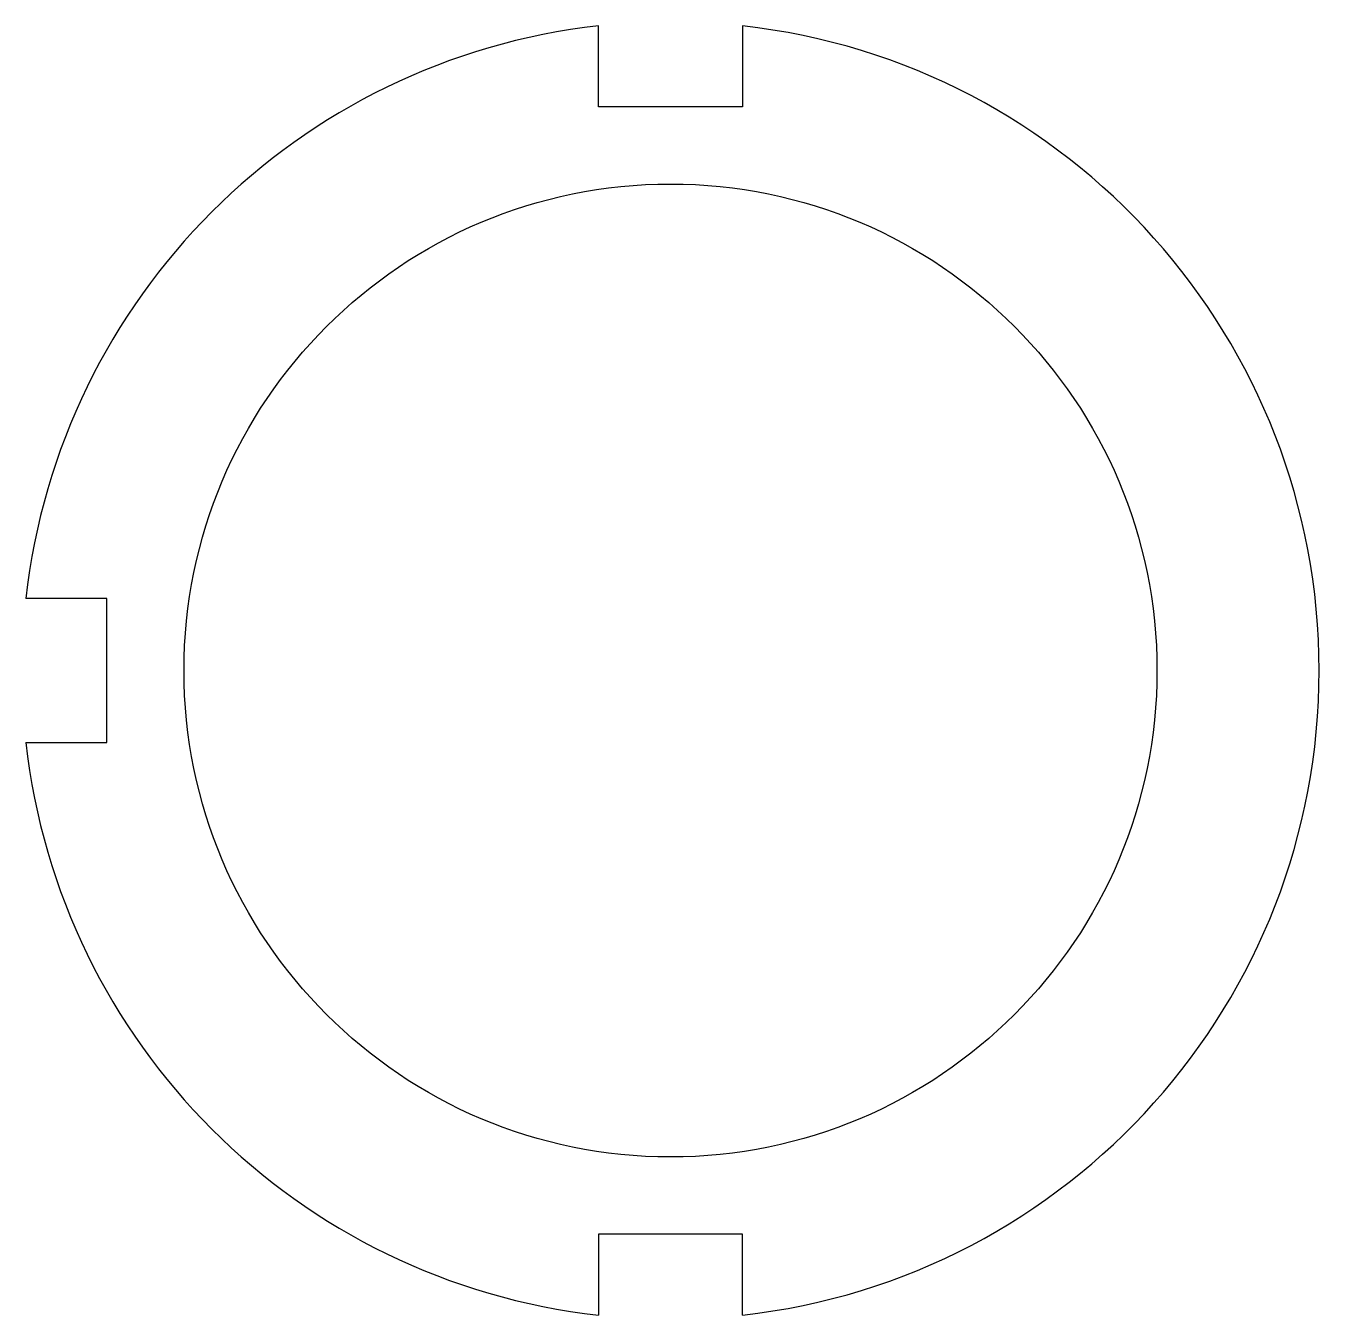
# Model space of a CAD drawing. Extents: x -39.3 to -7.4, y -15.9 to 15.9.
import ezdxf

# ---------------------------------------------------------------- set-up
doc = ezdxf.new("R2010")
doc.units = 0
doc.layers.get('0').update_dxf_attribs({"linetype": 'continuous'})

# ---------------------------------------------------------------- blocks, each defined once
blk = doc.blocks.new('PAD036')
at = {"color": 0}
for p, q in [((-25.175, 13.901), (-25.175, 15.901)), ((-21.625, 15.901), (-21.625, 13.901)), ((-21.625, 13.901), (-25.175, 13.901)), ((-37.301, 1.775), (-39.301, 1.775)), ((-37.301, -1.775), (-37.301, 1.775)), ((-39.301, -1.775), (-37.301, -1.775)), ((-25.175, -13.901), (-25.175, -15.901)), ((-21.625, -13.901), (-25.175, -13.901)), ((-21.625, -15.901), (-21.625, -13.901))]:
    blk.add_line(p, q, dxfattribs=at)
blk.add_circle((-23.4, 0), 12, dxfattribs=at)
for start, end in [(96.3694, 173.6306), (-83.6306, 83.6306), (-173.6306, -96.3694)]:
    blk.add_arc((-23.4, 0), 16, start, end, dxfattribs=at)

msp = doc.modelspace()

# ---------------------------------------------------------------- block references
at = {"color": 0}
msp.add_blockref('PAD036', (0, 0), dxfattribs=at)

doc.saveas('drawing.dxf')
